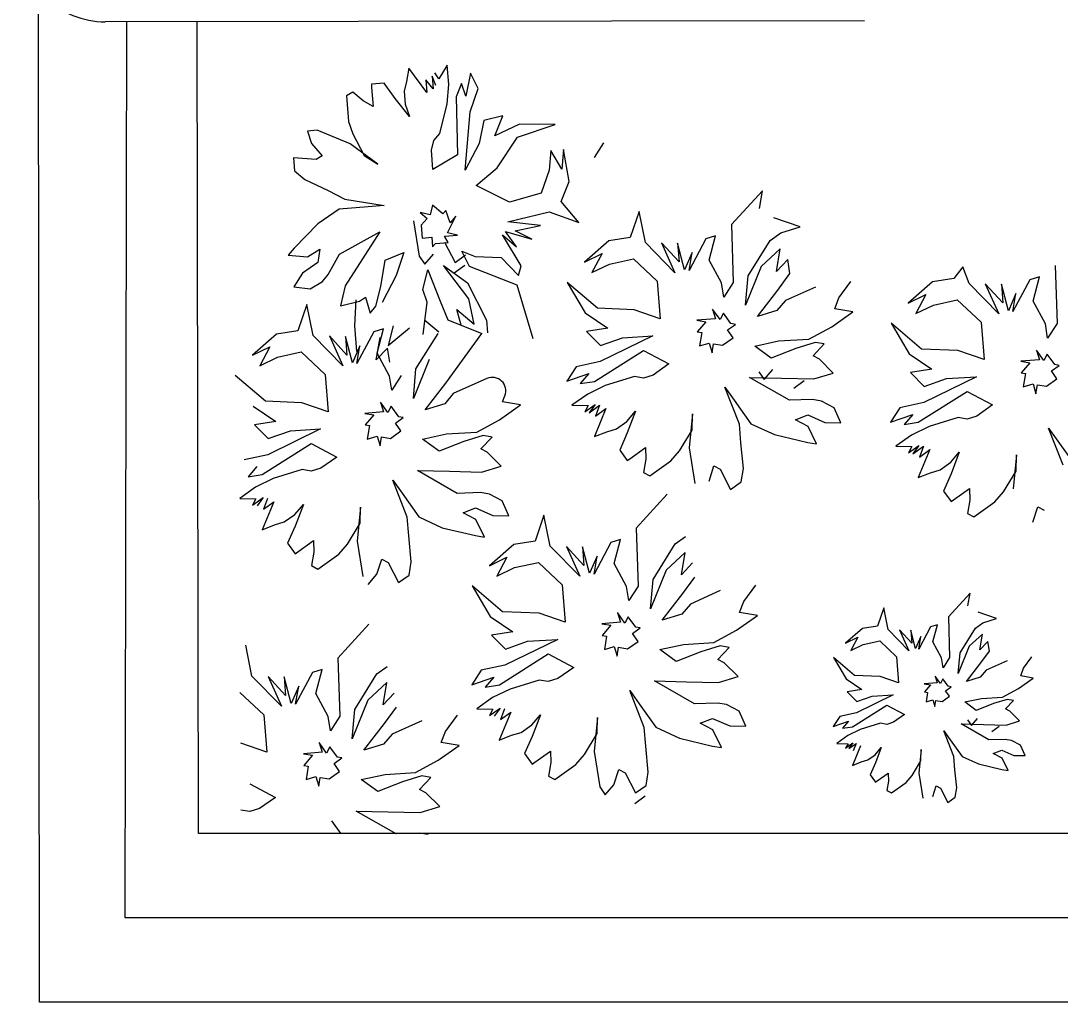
# Model space of a CAD drawing. Header units: inches. Extents: x 10.1 to 52.6, y 12.1 to 36.9.
# Drawn here: x 27.223 to 27.84, y 20.722 to 21.304 of the extents above; entities that cross this region are included whole.
import ezdxf

# ---------------------------------------------------------------- set-up
doc = ezdxf.new("R2010")
doc.units = ezdxf.units.IN
doc.header["$MEASUREMENT"] = 0
doc.layers.add('02', color=2, linetype='Continuous')

msp = doc.modelspace()

# ---------------------------------------------------------------- linework, layer by layer
at = {"layer": '02'}
for p, q in [((27.23431, 20.72239), (27.23373, 21.32237)), ((27.72329, 21.30427), (27.27329, 21.30368)), ((27.28509, 20.77239), (27.28602, 21.30405)), ((27.32862, 20.82239), (27.32785, 21.30405)), ((27.45322, 21.2761), (27.45191, 21.26836)), ((27.46391, 21.26166), (27.45322, 21.2761)), ((27.47601, 21.27789), (27.47091, 21.26985)), ((27.4769, 21.2665), (27.47601, 21.27789)), ((27.45191, 21.26836), (27.45046, 21.26251)), ((27.46331, 21.26925), (27.46391, 21.26166)), ((27.46755, 21.26385), (27.46331, 21.26925)), ((27.46931, 21.2659), (27.46696, 21.27145)), ((27.46696, 21.27145), (27.46755, 21.26385)), ((27.47091, 21.26985), (27.46871, 21.2735)), ((27.48975, 21.27324), (27.48699, 21.25965)), ((27.49429, 21.26404), (27.48975, 21.27324)), ((27.41993, 21.26203), (27.41628, 21.25983)), ((27.42607, 21.25678), (27.41993, 21.26203)), ((27.43862, 21.26732), (27.43102, 21.26672)), ((27.43102, 21.26672), (27.43117, 21.26482)), ((27.43117, 21.26482), (27.43207, 21.25343)), ((27.44506, 21.25827), (27.43862, 21.26732)), ((27.45046, 21.26251), (27.45106, 21.25492)), ((27.4759, 21.25495), (27.4769, 21.2665)), ((27.4845, 21.26709), (27.4813, 21.2592)), ((27.48699, 21.25965), (27.4845, 21.26709)), ((27.48964, 21.2503), (27.49429, 21.26404)), ((27.41628, 21.25983), (27.41747, 21.24464)), ((27.43207, 21.25343), (27.42607, 21.25678)), ((27.45355, 21.24747), (27.44506, 21.25827)), ((27.4813, 21.2592), (27.48208, 21.22487)), ((27.45106, 21.25492), (27.45355, 21.24747)), ((27.47154, 21.23741), (27.4759, 21.25495)), ((27.48662, 21.21567), (27.48964, 21.2503)), ((27.41747, 21.24464), (27.41996, 21.23719)), ((27.49768, 21.2452), (27.49493, 21.23161)), ((27.50893, 21.24799), (27.49768, 21.2452)), ((27.50412, 21.23615), (27.50893, 21.24799)), ((27.39878, 21.23935), (27.39308, 21.2389)), ((27.39308, 21.2389), (27.39557, 21.23145)), ((27.41851, 21.23134), (27.39878, 21.23935)), ((27.41996, 21.23719), (27.42671, 21.22434)), ((27.46804, 21.23332), (27.47154, 21.23741)), ((27.51887, 21.24304), (27.50412, 21.23615)), ((27.51757, 21.23529), (27.53991, 21.24278)), ((27.53991, 21.24278), (27.51887, 21.24304)), ((27.39557, 21.23145), (27.40187, 21.2243)), ((27.43475, 21.21924), (27.41851, 21.23134)), ((27.46659, 21.22747), (27.46804, 21.23332)), ((27.49493, 21.23161), (27.48662, 21.21567)), ((27.50561, 21.21716), (27.51757, 21.23529)), ((27.56857, 21.23188), (27.56302, 21.22325)), ((27.46748, 21.21608), (27.46659, 21.22747)), ((27.48208, 21.22487), (27.46748, 21.21608)), ((27.5373, 21.22729), (27.5363, 21.21574)), ((27.5439, 21.21634), (27.5373, 21.22729)), ((27.5449, 21.22788), (27.5439, 21.21634)), ((27.54829, 21.20904), (27.5449, 21.22788)), ((27.39822, 21.22211), (27.38477, 21.22296)), ((27.38477, 21.22296), (27.38537, 21.21537)), ((27.40187, 21.2243), (27.39822, 21.22211)), ((27.42671, 21.22434), (27.43475, 21.21924)), ((27.38537, 21.21537), (27.39152, 21.21012)), ((27.49306, 21.20662), (27.50561, 21.21716)), ((27.5363, 21.21574), (27.53164, 21.202)), ((27.39152, 21.21012), (27.40541, 21.20356)), ((27.51295, 21.19671), (27.49306, 21.20662)), ((27.54349, 21.1972), (27.54829, 21.20904)), ((27.40541, 21.20356), (27.41535, 21.19861)), ((27.53164, 21.202), (27.51295, 21.19671)), ((27.66278, 21.20354), (27.64437, 21.18341)), ((27.66099, 21.19291), (27.66278, 21.20354)), ((27.42909, 21.19396), (27.412, 21.19261)), ((27.41535, 21.19861), (27.43859, 21.1947)), ((27.43859, 21.1947), (27.42909, 21.19396)), ((27.46722, 21.19504), (27.46577, 21.18919)), ((27.47337, 21.18979), (27.46722, 21.19504)), ((27.55403, 21.18465), (27.54349, 21.1972)), ((27.412, 21.19261), (27.3993, 21.18397)), ((27.46577, 21.18919), (27.45992, 21.19064)), ((27.45992, 21.19064), (27.46402, 21.18714)), ((27.47512, 21.19183), (27.47337, 21.18979)), ((27.47761, 21.18439), (27.47512, 21.19183)), ((27.47616, 21.17854), (27.48111, 21.18848)), ((27.48111, 21.18848), (27.47761, 21.18439)), ((27.51195, 21.18517), (27.53634, 21.19091)), ((27.53634, 21.19091), (27.55403, 21.18465)), ((27.58968, 21.19123), (27.58435, 21.17573)), ((27.59343, 21.17284), (27.58968, 21.19123)), ((27.3993, 21.18397), (27.38515, 21.16949)), ((27.45606, 21.18568), (27.45936, 21.16463)), ((27.46402, 21.18714), (27.46052, 21.18305)), ((27.46052, 21.18305), (27.46112, 21.17545)), ((27.53124, 21.18286), (27.51195, 21.18517)), ((27.51619, 21.17977), (27.53124, 21.18286)), ((27.64437, 21.18341), (27.64544, 21.14908)), ((27.68512, 21.18203), (27.66962, 21.18736)), ((27.6736, 21.1785), (27.68512, 21.18203)), ((27.41218, 21.16588), (27.43598, 21.17921)), ((27.43598, 21.17921), (27.42578, 21.16312)), ((27.46112, 21.17545), (27.46681, 21.1759)), ((27.46681, 21.1759), (27.46726, 21.1702)), ((27.47441, 21.17649), (27.48201, 21.17709)), ((27.47661, 21.17284), (27.47441, 21.17649)), ((27.48201, 21.17709), (27.47616, 21.17854)), ((27.50874, 21.17728), (27.51694, 21.17027)), ((27.51973, 21.15903), (27.50874, 21.17728)), ((27.51694, 21.17027), (27.51049, 21.17932)), ((27.51049, 21.17932), (27.52613, 21.17482)), ((27.52613, 21.17482), (27.51619, 21.17977)), ((27.58435, 21.17573), (27.57173, 21.17376)), ((27.63506, 21.17678), (27.6293, 21.17501)), ((27.63128, 21.16239), (27.63506, 21.17678)), ((27.66739, 21.17408), (27.6736, 21.1785)), ((27.38515, 21.16949), (27.38165, 21.16539)), ((27.46726, 21.1702), (27.46901, 21.17225)), ((27.46901, 21.17225), (27.47661, 21.17284)), ((27.47443, 21.17303), (27.48061, 21.16106)), ((27.57173, 21.17376), (27.55732, 21.16115)), ((27.6109, 21.15488), (27.59343, 21.17284)), ((27.61334, 21.1613), (27.60295, 21.17261)), ((27.60295, 21.17261), (27.6109, 21.15488)), ((27.61247, 21.17238), (27.61334, 21.1613)), ((27.61666, 21.15665), (27.61247, 21.17238)), ((27.6293, 21.17501), (27.61932, 21.1562)), ((27.6543, 21.15306), (27.66739, 21.17408)), ((27.38165, 21.16539), (27.39319, 21.16439)), ((27.39319, 21.16439), (27.40049, 21.16878)), ((27.40049, 21.16878), (27.39919, 21.16104)), ((27.40548, 21.15389), (27.41218, 21.16588)), ((27.42578, 21.16312), (27.41557, 21.14703)), ((27.43922, 21.16227), (27.45032, 21.16696)), ((27.45032, 21.16696), (27.44566, 21.15322)), ((27.45936, 21.16463), (27.46267, 21.15998)), ((27.46267, 21.15998), (27.46778, 21.16595)), ((27.48061, 21.16106), (27.48682, 21.16549)), ((27.48919, 21.15854), (27.48465, 21.16774)), ((27.48465, 21.16774), (27.49254, 21.16454)), ((27.49254, 21.16454), (27.50789, 21.16383)), ((27.50789, 21.16383), (27.51828, 21.15318)), ((27.55732, 21.16115), (27.56773, 21.16623)), ((27.56773, 21.16623), (27.56174, 21.15494)), ((27.57215, 21.16002), (27.58633, 21.16311)), ((27.58633, 21.16311), (27.60048, 21.1498)), ((27.6211, 21.16683), (27.61666, 21.15665)), ((27.61932, 21.1562), (27.6211, 21.16683)), ((27.67337, 21.16898), (27.66206, 21.15859)), ((27.67114, 21.1557), (27.67337, 21.16898)), ((27.39919, 21.16104), (27.39014, 21.15459)), ((27.43661, 21.14677), (27.43922, 21.16227)), ((27.48878, 21.1394), (27.47385, 21.15925)), ((27.47385, 21.15925), (27.48804, 21.1489)), ((27.48011, 21.15493), (27.48631, 21.15935)), ((27.51748, 21.14746), (27.48919, 21.15854)), ((27.51828, 21.15318), (27.51973, 21.15903)), ((27.56174, 21.15494), (27.57215, 21.16002)), ((27.63857, 21.14887), (27.63128, 21.16239)), ((27.66206, 21.15859), (27.65273, 21.13557)), ((27.67779, 21.16277), (27.67114, 21.1557)), ((27.67911, 21.15436), (27.67779, 21.16277)), ((27.78163, 21.1584), (27.7763, 21.15143)), ((27.78537, 21.14854), (27.78163, 21.1584)), ((27.83632, 21.15911), (27.83738, 21.12478)), ((27.39014, 21.15459), (27.38504, 21.14655)), ((27.40198, 21.14979), (27.40548, 21.15389)), ((27.44566, 21.15322), (27.43736, 21.13728)), ((27.4616, 21.14491), (27.4645, 21.15661)), ((27.4645, 21.15661), (27.47169, 21.13806)), ((27.65273, 21.13557), (27.6543, 21.15306)), ((27.67201, 21.14462), (27.67911, 21.15436)), ((27.7763, 21.15143), (27.76367, 21.14946)), ((27.82701, 21.15248), (27.82125, 21.15071)), ((27.82323, 21.13809), (27.82701, 21.15248)), ((27.38504, 21.14655), (27.39468, 21.1454)), ((27.39468, 21.1454), (27.40198, 21.14979)), ((27.41557, 21.14703), (27.41267, 21.13534)), ((27.43371, 21.13508), (27.43661, 21.14677)), ((27.4641, 21.13747), (27.4616, 21.14491)), ((27.48804, 21.1489), (27.49932, 21.12685)), ((27.52695, 21.11565), (27.51748, 21.14746)), ((27.54711, 21.1492), (27.55772, 21.13103)), ((27.56503, 21.1339), (27.54711, 21.1492)), ((27.60048, 21.1498), (27.60223, 21.12766)), ((27.63989, 21.14045), (27.63857, 21.14887)), ((27.64544, 21.14908), (27.63989, 21.14045)), ((27.65981, 21.12891), (27.67201, 21.14462)), ((27.69415, 21.14637), (27.67643, 21.13842)), ((27.7081, 21.13993), (27.7152, 21.14966)), ((27.76367, 21.14946), (27.74926, 21.13685)), ((27.80285, 21.13059), (27.78537, 21.14854)), ((27.80529, 21.137), (27.79489, 21.14831)), ((27.79489, 21.14831), (27.80285, 21.13059)), ((27.80442, 21.14808), (27.80529, 21.137)), ((27.80861, 21.13235), (27.80442, 21.14808)), ((27.82125, 21.15071), (27.81126, 21.1319)), ((27.42174, 21.13879), (27.42103, 21.12344)), ((27.42391, 21.13813), (27.42756, 21.14033)), ((27.42756, 21.14033), (27.43021, 21.13099)), ((27.49188, 21.12436), (27.48878, 21.1394)), ((27.67643, 21.13842), (27.67133, 21.13244)), ((27.70565, 21.13351), (27.7081, 21.13993)), ((27.74926, 21.13685), (27.75968, 21.14193)), ((27.75968, 21.14193), (27.75368, 21.13065)), ((27.7641, 21.13573), (27.77827, 21.13881)), ((27.77827, 21.13881), (27.79243, 21.1255)), ((27.81305, 21.14253), (27.80861, 21.13235)), ((27.81126, 21.1319), (27.81305, 21.14253)), ((27.39283, 21.13602), (27.3875, 21.12052)), ((27.39657, 21.11763), (27.39283, 21.13602)), ((27.41267, 21.13534), (27.42391, 21.13813)), ((27.43021, 21.13099), (27.43371, 21.13508)), ((27.46179, 21.11818), (27.4641, 21.13747)), ((27.47169, 21.13806), (27.47638, 21.12696)), ((27.48428, 21.12376), (27.48163, 21.13311)), ((27.48163, 21.13311), (27.49188, 21.12436)), ((27.58673, 21.13299), (27.56503, 21.1339)), ((27.60223, 21.12766), (27.58673, 21.13299)), ((27.63766, 21.12717), (27.63324, 21.13338)), ((27.63324, 21.13338), (27.635, 21.12762)), ((27.67133, 21.13244), (27.65981, 21.12891)), ((27.71628, 21.13172), (27.70565, 21.13351)), ((27.75368, 21.13065), (27.7641, 21.13573)), ((27.83052, 21.12457), (27.82323, 21.13809)), ((27.46279, 21.12684), (27.47099, 21.11984)), ((27.47638, 21.12696), (27.49657, 21.11878)), ((27.49932, 21.12685), (27.49992, 21.11926)), ((27.55772, 21.13103), (27.57122, 21.12194)), ((27.635, 21.12762), (27.62393, 21.12674)), ((27.62393, 21.12674), (27.62924, 21.12585)), ((27.63966, 21.13093), (27.63766, 21.12717)), ((27.64408, 21.12473), (27.63966, 21.13093)), ((27.70387, 21.12288), (27.71628, 21.13172)), ((27.3875, 21.12052), (27.37487, 21.11854)), ((27.42103, 21.12344), (27.42222, 21.10825)), ((27.43821, 21.12157), (27.43245, 21.1198)), ((27.43443, 21.10718), (27.43821, 21.12157)), ((27.44395, 21.12345), (27.44105, 21.11176)), ((27.44105, 21.11176), (27.4536, 21.1223)), ((27.57122, 21.12194), (27.55859, 21.11996)), ((27.55859, 21.11996), (27.56678, 21.11176)), ((27.62924, 21.12585), (27.62414, 21.11988)), ((27.64208, 21.12096), (27.64674, 21.12428)), ((27.6454, 21.11631), (27.64208, 21.12096)), ((27.64674, 21.12428), (27.64408, 21.12473)), ((27.69035, 21.11559), (27.70387, 21.12288)), ((27.73906, 21.12491), (27.74967, 21.10673)), ((27.75698, 21.1096), (27.73906, 21.12491)), ((27.79243, 21.1255), (27.79417, 21.10336)), ((27.83184, 21.11616), (27.83052, 21.12457)), ((27.83738, 21.12478), (27.83184, 21.11616)), ((27.37487, 21.11854), (27.36046, 21.10594)), ((27.41405, 21.09967), (27.39657, 21.11763)), ((27.41649, 21.10609), (27.4061, 21.1174)), ((27.4061, 21.1174), (27.41405, 21.09967)), ((27.41981, 21.10144), (27.41562, 21.11717)), ((27.41562, 21.11717), (27.41649, 21.10609)), ((27.43245, 21.1198), (27.42246, 21.10099)), ((27.43393, 21.10317), (27.43616, 21.11646)), ((27.45745, 21.09785), (27.47054, 21.11887)), ((27.47516, 21.08941), (27.49657, 21.11878)), ((27.59779, 21.11747), (27.56654, 21.10223)), ((27.56678, 21.11176), (27.57985, 21.11639)), ((27.57985, 21.11639), (27.59779, 21.11747)), ((27.62414, 21.11988), (27.6268, 21.11943)), ((27.6268, 21.11943), (27.62546, 21.11146)), ((27.63919, 21.11189), (27.6454, 21.11631)), ((27.65824, 21.11142), (27.67241, 21.1145)), ((27.67241, 21.1145), (27.69035, 21.11559)), ((27.36046, 21.10594), (27.37088, 21.11102)), ((27.37088, 21.11102), (27.36488, 21.09973)), ((27.3753, 21.10481), (27.38948, 21.1079)), ((27.38948, 21.1079), (27.40363, 21.09459)), ((27.42425, 21.11162), (27.41981, 21.10144)), ((27.42246, 21.10099), (27.42425, 21.11162)), ((27.44059, 21.11025), (27.43393, 21.10317)), ((27.4419, 21.10183), (27.44059, 21.11025)), ((27.56321, 21.0905), (27.59224, 21.10884)), ((27.59224, 21.10884), (27.60729, 21.10085)), ((27.62546, 21.11146), (27.63122, 21.11323)), ((27.63122, 21.11323), (27.63299, 21.10747)), ((27.63299, 21.10747), (27.63388, 21.11278)), ((27.63388, 21.11278), (27.63919, 21.11189)), ((27.66797, 21.10432), (27.65824, 21.11142)), ((27.68259, 21.11006), (27.66797, 21.10432)), ((27.69411, 21.11359), (27.68259, 21.11006)), ((27.69278, 21.10562), (27.69943, 21.1127)), ((27.69943, 21.1127), (27.69411, 21.11359)), ((27.77868, 21.10869), (27.75698, 21.1096)), ((27.79417, 21.10336), (27.77868, 21.10869)), ((27.82961, 21.10287), (27.82519, 21.10908)), ((27.82519, 21.10908), (27.82695, 21.10332)), ((27.36488, 21.09973), (27.3753, 21.10481)), ((27.44172, 21.09366), (27.43443, 21.10718)), ((27.46521, 21.10337), (27.45588, 21.08036)), ((27.56654, 21.10223), (27.55237, 21.09915)), ((27.69654, 21.10362), (27.69278, 21.10562)), ((27.70472, 21.09542), (27.69654, 21.10362)), ((27.74967, 21.10673), (27.76316, 21.09764)), ((27.82695, 21.10332), (27.81588, 21.10244)), ((27.81588, 21.10244), (27.82119, 21.10155)), ((27.82119, 21.10155), (27.81609, 21.09558)), ((27.8316, 21.10663), (27.82961, 21.10287)), ((27.83603, 21.10043), (27.8316, 21.10663)), ((27.45588, 21.08036), (27.45745, 21.09785)), ((27.55237, 21.09915), (27.54682, 21.09052)), ((27.60729, 21.10085), (27.59798, 21.09422)), ((27.66058, 21.09621), (27.6639, 21.09156)), ((27.6639, 21.09156), (27.669, 21.09753)), ((27.6932, 21.09189), (27.70472, 21.09542)), ((27.76316, 21.09764), (27.75054, 21.09566)), ((27.75054, 21.09566), (27.75872, 21.08746)), ((27.81609, 21.09558), (27.81875, 21.09513)), ((27.83403, 21.09666), (27.83868, 21.09998)), ((27.83734, 21.09201), (27.83403, 21.09666)), ((27.83868, 21.09998), (27.83603, 21.10043)), ((27.36818, 21.07869), (27.35026, 21.09399)), ((27.40363, 21.09459), (27.40538, 21.07245)), ((27.44304, 21.08524), (27.44172, 21.09366)), ((27.44859, 21.09387), (27.44304, 21.08524)), ((27.46296, 21.0737), (27.47516, 21.08941)), ((27.49945, 21.09212), (27.47958, 21.0832)), ((27.54682, 21.09052), (27.55989, 21.09515)), ((27.55989, 21.09515), (27.55479, 21.08918)), ((27.55479, 21.08918), (27.56321, 21.0905)), ((27.58691, 21.09335), (27.56963, 21.08806)), ((27.59222, 21.09246), (27.58691, 21.09335)), ((27.59798, 21.09422), (27.59222, 21.09246)), ((27.65511, 21.09282), (27.67416, 21.09236)), ((27.67879, 21.07928), (27.65511, 21.09282)), ((27.67416, 21.09236), (27.6932, 21.09189)), ((27.68133, 21.08651), (27.68754, 21.09093)), ((27.78973, 21.09318), (27.75849, 21.07793)), ((27.75872, 21.08746), (27.77179, 21.09209)), ((27.77179, 21.09209), (27.78973, 21.09318)), ((27.81875, 21.09513), (27.81741, 21.08716)), ((27.83114, 21.08759), (27.83734, 21.09201)), ((27.47958, 21.0832), (27.47448, 21.07723)), ((27.55921, 21.08298), (27.5499, 21.07634)), ((27.56963, 21.08806), (27.55921, 21.08298)), ((27.6491, 21.06515), (27.64049, 21.08708)), ((27.64049, 21.08708), (27.64602, 21.07933)), ((27.75515, 21.0662), (27.78419, 21.08455)), ((27.78419, 21.08455), (27.79924, 21.07656)), ((27.81741, 21.08716), (27.82317, 21.08893)), ((27.82317, 21.08893), (27.82493, 21.08317)), ((27.82493, 21.08317), (27.82582, 21.08848)), ((27.82582, 21.08848), (27.83114, 21.08759)), ((27.38988, 21.07778), (27.36818, 21.07869)), ((27.40538, 21.07245), (27.38988, 21.07778)), ((27.43639, 21.07816), (27.43815, 21.0724)), ((27.44081, 21.07196), (27.43639, 21.07816)), ((27.47448, 21.07723), (27.46296, 21.0737)), ((27.5088, 21.0783), (27.5102, 21.08197)), ((27.51943, 21.07651), (27.5088, 21.0783)), ((27.55743, 21.07235), (27.56363, 21.07677)), ((27.56363, 21.07677), (27.56008, 21.0719)), ((27.64602, 21.07933), (27.65597, 21.06536)), ((27.69252, 21.07971), (27.67879, 21.07928)), ((27.69784, 21.07882), (27.69252, 21.07971)), ((27.70536, 21.07482), (27.69784, 21.07882)), ((27.75849, 21.07793), (27.74431, 21.07485)), ((27.36087, 21.07582), (27.37437, 21.06673)), ((27.43815, 21.0724), (27.42708, 21.07153)), ((27.42708, 21.07153), (27.43239, 21.07064)), ((27.43239, 21.07064), (27.42729, 21.06467)), ((27.44281, 21.07572), (27.44081, 21.07196)), ((27.44723, 21.06951), (27.44281, 21.07572)), ((27.50702, 21.06767), (27.51943, 21.07651)), ((27.5499, 21.07634), (27.55943, 21.07611)), ((27.55943, 21.07611), (27.55743, 21.07235)), ((27.56008, 21.0719), (27.56629, 21.07632)), ((27.57005, 21.07433), (27.56317, 21.05773)), ((27.56629, 21.07632), (27.56385, 21.0699)), ((27.56385, 21.0699), (27.57005, 21.07433)), ((27.58244, 21.06678), (27.58755, 21.07275)), ((27.58755, 21.07275), (27.58266, 21.05992)), ((27.62143, 21.07116), (27.61941, 21.05101)), ((27.62119, 21.06164), (27.62143, 21.07116)), ((27.68232, 21.06777), (27.68963, 21.07063)), ((27.68963, 21.07063), (27.69981, 21.06619)), ((27.70934, 21.06596), (27.70536, 21.07482)), ((27.74431, 21.07485), (27.73877, 21.06622)), ((27.73877, 21.06622), (27.75184, 21.07086)), ((27.75184, 21.07086), (27.74674, 21.06488)), ((27.79924, 21.07656), (27.78993, 21.06992)), ((27.37437, 21.06673), (27.36174, 21.06475)), ((27.36174, 21.06475), (27.36993, 21.05654)), ((27.42729, 21.06467), (27.42995, 21.06422)), ((27.44523, 21.06575), (27.44988, 21.06907)), ((27.44855, 21.0611), (27.44523, 21.06575)), ((27.44988, 21.06907), (27.44723, 21.06951)), ((27.4935, 21.06038), (27.50702, 21.06767)), ((27.57624, 21.06236), (27.58244, 21.06678)), ((27.64997, 21.05407), (27.6491, 21.06515)), ((27.65597, 21.06536), (27.66991, 21.05892)), ((27.68985, 21.06377), (27.68232, 21.06777)), ((27.69981, 21.06619), (27.70934, 21.06596)), ((27.74674, 21.06488), (27.75515, 21.0662)), ((27.77885, 21.06905), (27.76157, 21.06376)), ((27.78417, 21.06816), (27.77885, 21.06905)), ((27.78993, 21.06992), (27.78417, 21.06816)), ((27.40094, 21.06226), (27.36969, 21.04702)), ((27.36993, 21.05654), (27.383, 21.06118)), ((27.383, 21.06118), (27.40094, 21.06226)), ((27.42995, 21.06422), (27.42861, 21.05625)), ((27.44234, 21.05668), (27.44855, 21.0611)), ((27.46138, 21.05621), (27.47556, 21.05929)), ((27.47556, 21.05929), (27.4935, 21.06038)), ((27.49726, 21.05838), (27.48574, 21.05485)), ((27.50258, 21.05749), (27.49726, 21.05838)), ((27.56317, 21.05773), (27.57048, 21.0606)), ((27.57048, 21.0606), (27.57624, 21.06236)), ((27.58266, 21.05992), (27.57822, 21.04973)), ((27.61365, 21.04925), (27.62119, 21.06164)), ((27.66991, 21.05892), (27.68961, 21.05425)), ((27.69493, 21.05336), (27.68985, 21.06377)), ((27.75116, 21.05868), (27.74185, 21.05205)), ((27.76157, 21.06376), (27.75116, 21.05868)), ((27.84105, 21.04085), (27.83244, 21.06278)), ((27.83244, 21.06278), (27.83796, 21.05503)), ((27.36636, 21.03529), (27.39539, 21.05363)), ((27.39539, 21.05363), (27.41044, 21.04564)), ((27.42861, 21.05625), (27.43437, 21.05801)), ((27.43437, 21.05801), (27.43613, 21.05225)), ((27.43613, 21.05225), (27.43703, 21.05757)), ((27.43703, 21.05757), (27.44234, 21.05668)), ((27.47112, 21.04911), (27.46138, 21.05621)), ((27.48574, 21.05485), (27.47112, 21.04911)), ((27.49592, 21.05041), (27.50258, 21.05749)), ((27.6515, 21.03879), (27.64997, 21.05407)), ((27.68961, 21.05425), (27.69493, 21.05336)), ((27.74937, 21.04805), (27.75558, 21.05247)), ((27.75558, 21.05247), (27.75203, 21.0476)), ((27.83796, 21.05503), (27.84791, 21.04106)), ((27.36969, 21.04702), (27.35552, 21.04394)), ((27.49969, 21.04841), (27.49592, 21.05041)), ((27.50787, 21.04021), (27.49969, 21.04841)), ((27.57822, 21.04973), (27.58264, 21.04353)), ((27.58419, 21.04463), (27.5935, 21.05127)), ((27.5935, 21.05127), (27.59371, 21.0444)), ((27.60855, 21.04327), (27.61365, 21.04925)), ((27.61941, 21.05101), (27.6227, 21.02997)), ((27.74185, 21.05205), (27.75137, 21.05181)), ((27.75137, 21.05181), (27.74937, 21.04805)), ((27.75203, 21.0476), (27.75824, 21.05202)), ((27.762, 21.05003), (27.75511, 21.03343)), ((27.75824, 21.05202), (27.75579, 21.04561)), ((27.75579, 21.04561), (27.762, 21.05003)), ((27.77439, 21.04248), (27.77949, 21.04846)), ((27.77949, 21.04846), (27.7746, 21.03562)), ((27.81337, 21.04686), (27.81135, 21.02671)), ((27.81314, 21.03734), (27.81337, 21.04686)), ((27.36304, 21.03994), (27.35794, 21.03397)), ((27.41044, 21.04564), (27.40113, 21.03901)), ((27.49635, 21.03668), (27.50787, 21.04021)), ((27.58264, 21.04353), (27.58419, 21.04463)), ((27.59371, 21.0444), (27.59237, 21.03643)), ((27.59613, 21.03443), (27.60855, 21.04327)), ((27.63112, 21.03129), (27.63401, 21.04036)), ((27.63401, 21.04036), (27.63777, 21.03837)), ((27.76818, 21.03806), (27.77439, 21.04248)), ((27.35794, 21.03397), (27.36636, 21.03529)), ((27.39005, 21.03814), (27.37277, 21.03285)), ((27.39537, 21.03725), (27.39005, 21.03814)), ((27.40113, 21.03901), (27.39537, 21.03725)), ((27.48194, 21.02407), (27.45826, 21.03761)), ((27.45826, 21.03761), (27.47731, 21.03715)), ((27.47731, 21.03715), (27.49635, 21.03668)), ((27.59237, 21.03643), (27.59613, 21.03443)), ((27.63777, 21.03837), (27.64396, 21.0264)), ((27.65016, 21.03082), (27.6515, 21.03879)), ((27.75511, 21.03343), (27.76242, 21.0363)), ((27.76242, 21.0363), (27.76818, 21.03806)), ((27.7746, 21.03562), (27.77016, 21.02544)), ((27.80559, 21.02495), (27.81314, 21.03734)), ((27.36236, 21.02776), (27.35305, 21.02113)), ((27.37277, 21.03285), (27.36236, 21.02776)), ((27.44364, 21.03187), (27.44916, 21.02411)), ((27.45225, 21.00994), (27.44364, 21.03187)), ((27.64396, 21.0264), (27.65016, 21.03082)), ((27.36058, 21.01714), (27.36678, 21.02156)), ((27.36678, 21.02156), (27.36323, 21.01669)), ((27.44916, 21.02411), (27.45911, 21.01015)), ((27.49567, 21.0245), (27.48194, 21.02407)), ((27.50098, 21.02361), (27.49567, 21.0245)), ((27.50851, 21.01961), (27.50098, 21.02361)), ((27.60642, 21.02356), (27.58801, 21.00344)), ((27.77016, 21.02544), (27.77458, 21.01923)), ((27.77613, 21.02034), (27.78544, 21.02697)), ((27.78544, 21.02697), (27.78566, 21.0201)), ((27.80049, 21.01898), (27.80559, 21.02495)), ((27.35305, 21.02113), (27.36257, 21.0209)), ((27.36257, 21.0209), (27.36058, 21.01714)), ((27.3732, 21.01911), (27.36632, 21.00251)), ((27.36944, 21.02111), (27.36699, 21.01469)), ((27.36699, 21.01469), (27.3732, 21.01911)), ((27.38559, 21.01157), (27.39069, 21.01754)), ((27.39069, 21.01754), (27.38581, 21.0047)), ((27.42457, 21.01595), (27.42256, 20.9958)), ((27.42434, 21.00643), (27.42457, 21.01595)), ((27.48547, 21.01255), (27.49278, 21.01542)), ((27.49278, 21.01542), (27.50296, 21.01098)), ((27.51248, 21.01075), (27.50851, 21.01961)), ((27.77458, 21.01923), (27.77613, 21.02034)), ((27.78566, 21.0201), (27.78432, 21.01213)), ((27.78808, 21.01013), (27.80049, 21.01898)), ((27.82307, 21.00699), (27.82596, 21.01607)), ((27.82596, 21.01607), (27.82972, 21.01407)), ((27.37939, 21.00715), (27.38559, 21.01157)), ((27.45312, 20.99886), (27.45225, 21.00994)), ((27.45911, 21.01015), (27.47306, 21.00371)), ((27.49299, 21.00856), (27.48547, 21.01255)), ((27.50296, 21.01098), (27.51248, 21.01075)), ((27.53332, 21.01125), (27.52799, 20.99576)), ((27.53707, 20.99287), (27.53332, 21.01125)), ((27.78432, 21.01213), (27.78808, 21.01013)), ((27.36632, 21.00251), (27.37363, 21.00538)), ((27.37363, 21.00538), (27.37939, 21.00715)), ((27.38581, 21.0047), (27.38136, 20.99452)), ((27.4168, 20.99404), (27.42434, 21.00643)), ((27.47306, 21.00371), (27.49276, 20.99904)), ((27.49807, 20.99814), (27.49299, 21.00856)), ((27.58801, 21.00344), (27.58908, 20.96911)), ((27.45465, 20.98358), (27.45312, 20.99886)), ((27.49276, 20.99904), (27.49807, 20.99814)), ((27.5787, 20.9968), (27.57294, 20.99504)), ((27.57492, 20.98241), (27.5787, 20.9968)), ((27.61103, 20.99411), (27.61724, 20.99853)), ((27.38136, 20.99452), (27.38579, 20.98832)), ((27.38734, 20.98942), (27.39665, 20.99605)), ((27.39665, 20.99605), (27.39686, 20.98919)), ((27.4117, 20.98806), (27.4168, 20.99404)), ((27.42256, 20.9958), (27.42585, 20.97476)), ((27.51537, 20.99378), (27.50096, 20.98118)), ((27.52799, 20.99576), (27.51537, 20.99378)), ((27.55454, 20.97491), (27.53707, 20.99287)), ((27.55698, 20.98133), (27.54659, 20.99264)), ((27.54659, 20.99264), (27.55454, 20.97491)), ((27.5603, 20.97667), (27.55611, 20.9924)), ((27.55611, 20.9924), (27.55698, 20.98133)), ((27.57294, 20.99504), (27.56296, 20.97623)), ((27.59794, 20.97308), (27.61103, 20.99411)), ((27.38579, 20.98832), (27.38734, 20.98942)), ((27.39686, 20.98919), (27.39552, 20.98122)), ((27.39928, 20.97922), (27.4117, 20.98806)), ((27.43427, 20.97608), (27.43716, 20.98515)), ((27.43716, 20.98515), (27.44092, 20.98316)), ((27.50096, 20.98118), (27.51137, 20.98626)), ((27.51137, 20.98626), (27.50538, 20.97497)), ((27.56474, 20.98686), (27.5603, 20.97667)), ((27.56296, 20.97623), (27.56474, 20.98686)), ((27.61701, 20.98901), (27.6057, 20.97861)), ((27.61477, 20.97572), (27.61701, 20.98901)), ((27.39552, 20.98122), (27.39928, 20.97922)), ((27.44092, 20.98316), (27.44711, 20.97119)), ((27.45331, 20.97561), (27.45465, 20.98358)), ((27.50538, 20.97497), (27.51579, 20.98005)), ((27.51579, 20.98005), (27.52997, 20.98313)), ((27.52997, 20.98313), (27.54412, 20.96983)), ((27.58221, 20.9689), (27.57492, 20.98241)), ((27.6057, 20.97861), (27.59637, 20.95559)), ((27.62143, 20.9828), (27.61477, 20.97572)), ((27.42917, 20.9701), (27.43427, 20.97608)), ((27.44711, 20.97119), (27.45331, 20.97561)), ((27.59637, 20.95559), (27.59794, 20.97308)), ((27.61565, 20.96465), (27.62275, 20.97438)), ((27.50867, 20.95393), (27.49075, 20.96923)), ((27.49075, 20.96923), (27.50136, 20.95106)), ((27.54412, 20.96983), (27.54587, 20.94768)), ((27.58353, 20.96048), (27.58221, 20.9689)), ((27.58908, 20.96911), (27.58353, 20.96048)), ((27.63779, 20.96639), (27.62007, 20.95844)), ((27.65174, 20.95995), (27.65884, 20.96969)), ((27.60345, 20.94894), (27.61565, 20.96465)), ((27.64929, 20.95353), (27.65174, 20.95995)), ((27.78587, 20.96487), (27.77298, 20.95078)), ((27.78462, 20.95743), (27.78587, 20.96487)), ((27.53037, 20.95302), (27.50867, 20.95393)), ((27.62007, 20.95844), (27.61497, 20.95247)), ((27.65992, 20.95175), (27.64929, 20.95353)), ((27.7347, 20.95625), (27.73097, 20.94541)), ((27.73732, 20.94338), (27.7347, 20.95625)), ((27.8015, 20.94981), (27.79066, 20.95355)), ((27.50136, 20.95106), (27.51486, 20.94196)), ((27.54587, 20.94768), (27.53037, 20.95302)), ((27.57864, 20.94764), (27.56757, 20.94677)), ((27.57688, 20.9534), (27.57864, 20.94764)), ((27.5813, 20.94719), (27.57688, 20.9534)), ((27.5833, 20.95096), (27.5813, 20.94719)), ((27.58772, 20.94475), (27.5833, 20.95096)), ((27.61497, 20.95247), (27.60345, 20.94894)), ((27.64751, 20.94291), (27.65992, 20.95175)), ((27.77298, 20.95078), (27.77373, 20.92675)), ((27.7891, 20.94425), (27.79344, 20.94734)), ((27.79344, 20.94734), (27.8015, 20.94981)), ((27.42959, 20.94647), (27.41119, 20.92634)), ((27.51486, 20.94196), (27.50223, 20.93998)), ((27.56757, 20.94677), (27.57288, 20.94588)), ((27.57288, 20.94588), (27.56778, 20.9399)), ((27.58572, 20.94099), (27.59038, 20.9443)), ((27.59038, 20.9443), (27.58772, 20.94475)), ((27.63399, 20.93561), (27.64751, 20.94291)), ((27.72213, 20.94402), (27.71204, 20.9352)), ((27.73097, 20.94541), (27.72213, 20.94402)), ((27.74955, 20.93081), (27.73732, 20.94338)), ((27.75126, 20.9353), (27.74398, 20.94322)), ((27.74398, 20.94322), (27.74955, 20.93081)), ((27.75065, 20.94306), (27.75126, 20.9353)), ((27.75358, 20.93205), (27.75065, 20.94306)), ((27.76243, 20.9449), (27.75544, 20.93173)), ((27.76647, 20.94614), (27.76243, 20.9449)), ((27.76382, 20.93606), (27.76647, 20.94614)), ((27.77993, 20.92953), (27.7891, 20.94425)), ((27.50223, 20.93998), (27.51042, 20.93178)), ((27.54143, 20.9375), (27.51018, 20.92226)), ((27.51042, 20.93178), (27.52349, 20.93641)), ((27.52349, 20.93641), (27.54143, 20.9375)), ((27.56778, 20.9399), (27.57044, 20.93946)), ((27.57044, 20.93946), (27.5691, 20.93149)), ((27.58283, 20.93191), (27.58904, 20.93633)), ((27.58904, 20.93633), (27.58572, 20.94099)), ((27.61605, 20.93453), (27.63399, 20.93561)), ((27.71204, 20.9352), (27.71933, 20.93875)), ((27.71933, 20.93875), (27.71514, 20.93085)), ((27.72243, 20.93441), (27.73235, 20.93657)), ((27.73235, 20.93657), (27.74226, 20.92725)), ((27.75669, 20.93917), (27.75358, 20.93205)), ((27.75544, 20.93173), (27.75669, 20.93917)), ((27.76892, 20.9266), (27.76382, 20.93606)), ((27.79328, 20.94068), (27.78536, 20.9334)), ((27.79172, 20.93138), (27.79328, 20.94068)), ((27.79637, 20.93633), (27.79172, 20.93138)), ((27.79729, 20.93044), (27.79637, 20.93633)), ((27.36024, 20.91577), (27.3565, 20.93416)), ((27.50685, 20.91053), (27.53588, 20.92887)), ((27.53588, 20.92887), (27.55093, 20.92088)), ((27.5691, 20.93149), (27.57486, 20.93325)), ((27.57486, 20.93325), (27.57663, 20.92749)), ((27.57663, 20.92749), (27.57752, 20.9328)), ((27.57752, 20.9328), (27.58283, 20.93191)), ((27.60188, 20.93145), (27.61605, 20.93453)), ((27.61161, 20.92435), (27.60188, 20.93145)), ((27.62623, 20.93009), (27.61161, 20.92435)), ((27.63775, 20.93362), (27.62623, 20.93009)), ((27.63642, 20.92565), (27.64307, 20.93272)), ((27.64307, 20.93272), (27.63775, 20.93362)), ((27.71514, 20.93085), (27.72243, 20.93441)), ((27.78536, 20.9334), (27.77883, 20.91729)), ((27.77883, 20.91729), (27.77993, 20.92953)), ((27.79233, 20.92363), (27.79729, 20.93044)), ((27.41119, 20.92634), (27.41225, 20.89201)), ((27.64018, 20.92365), (27.63642, 20.92565)), ((27.64836, 20.91544), (27.64018, 20.92365)), ((27.7049, 20.92684), (27.71233, 20.91411)), ((27.71744, 20.91612), (27.7049, 20.92684)), ((27.74226, 20.92725), (27.74348, 20.91175)), ((27.76984, 20.92071), (27.76892, 20.9266)), ((27.77373, 20.92675), (27.76984, 20.92071)), ((27.78379, 20.91263), (27.79233, 20.92363)), ((27.80783, 20.92485), (27.79542, 20.91928)), ((27.81759, 20.92034), (27.82256, 20.92716)), ((27.39612, 20.91794), (27.38613, 20.89913)), ((27.40188, 20.91971), (27.39612, 20.91794)), ((27.3981, 20.90532), (27.40188, 20.91971)), ((27.42112, 20.89599), (27.43421, 20.91701)), ((27.43421, 20.91701), (27.44041, 20.92143)), ((27.49601, 20.91918), (27.49046, 20.91055)), ((27.51018, 20.92226), (27.49601, 20.91918)), ((27.55093, 20.92088), (27.54162, 20.91425)), ((27.79542, 20.91928), (27.79185, 20.9151)), ((27.81588, 20.91585), (27.81759, 20.92034)), ((27.37771, 20.89781), (27.36024, 20.91577)), ((27.38016, 20.90423), (27.36976, 20.91554)), ((27.36976, 20.91554), (27.37771, 20.89781)), ((27.37929, 20.91531), (27.38016, 20.90423)), ((27.38347, 20.89958), (27.37929, 20.91531)), ((27.44018, 20.91191), (27.42887, 20.90151)), ((27.43795, 20.89862), (27.44018, 20.91191)), ((27.49046, 20.91055), (27.50353, 20.91518)), ((27.50353, 20.91518), (27.49843, 20.90921)), ((27.49843, 20.90921), (27.50685, 20.91053)), ((27.53055, 20.91338), (27.51327, 20.90808)), ((27.53586, 20.91248), (27.53055, 20.91338)), ((27.54162, 20.91425), (27.53586, 20.91248)), ((27.59875, 20.91285), (27.6178, 20.91238)), ((27.62243, 20.89931), (27.59875, 20.91285)), ((27.6178, 20.91238), (27.63684, 20.91192)), ((27.63684, 20.91192), (27.64836, 20.91544)), ((27.71233, 20.91411), (27.72177, 20.90775)), ((27.73263, 20.91548), (27.71744, 20.91612)), ((27.74348, 20.91175), (27.73263, 20.91548)), ((27.76642, 20.91172), (27.75867, 20.91111)), ((27.75867, 20.91111), (27.76239, 20.91049)), ((27.76239, 20.91049), (27.75882, 20.90631)), ((27.76828, 20.91141), (27.76519, 20.91575)), ((27.76519, 20.91575), (27.76642, 20.91172)), ((27.76968, 20.91404), (27.76828, 20.91141)), ((27.77278, 20.9097), (27.76968, 20.91404)), ((27.79185, 20.9151), (27.78379, 20.91263)), ((27.81463, 20.90841), (27.82332, 20.9146)), ((27.82332, 20.9146), (27.81588, 20.91585)), ((27.35314, 20.90604), (27.3673, 20.89273)), ((27.38792, 20.90976), (27.38347, 20.89958)), ((27.38613, 20.89913), (27.38792, 20.90976)), ((27.40539, 20.8918), (27.3981, 20.90532)), ((27.4446, 20.9057), (27.43795, 20.89862)), ((27.51327, 20.90808), (27.50285, 20.903)), ((27.58413, 20.90711), (27.58966, 20.89935)), ((27.59274, 20.88517), (27.58413, 20.90711)), ((27.72177, 20.90775), (27.71294, 20.90636)), ((27.71294, 20.90636), (27.71866, 20.90062)), ((27.74037, 20.90462), (27.7185, 20.89396)), ((27.72781, 20.90386), (27.74037, 20.90462)), ((27.75882, 20.90631), (27.76068, 20.90599)), ((27.76068, 20.90599), (27.75974, 20.90041)), ((27.77138, 20.90707), (27.77464, 20.90939)), ((27.7737, 20.90381), (27.77138, 20.90707)), ((27.77464, 20.90939), (27.77278, 20.9097)), ((27.80517, 20.9033), (27.81463, 20.90841)), ((27.42887, 20.90151), (27.41954, 20.8785)), ((27.50285, 20.903), (27.49354, 20.89637)), ((27.58966, 20.89935), (27.5996, 20.88539)), ((27.63616, 20.89974), (27.62243, 20.89931)), ((27.64148, 20.89884), (27.63616, 20.89974)), ((27.649, 20.89485), (27.64148, 20.89884)), ((27.71617, 20.88574), (27.73649, 20.89858)), ((27.71866, 20.90062), (27.72781, 20.90386)), ((27.73649, 20.89858), (27.74702, 20.89299)), ((27.75974, 20.90041), (27.76378, 20.90165)), ((27.76378, 20.90165), (27.76501, 20.89762)), ((27.76501, 20.89762), (27.76564, 20.90134)), ((27.76564, 20.90134), (27.76935, 20.90071)), ((27.76935, 20.90071), (27.7737, 20.90381)), ((27.78269, 20.90039), (27.79261, 20.90254)), ((27.7895, 20.89542), (27.78269, 20.90039)), ((27.79974, 20.89944), (27.7895, 20.89542)), ((27.79261, 20.90254), (27.80517, 20.9033)), ((27.8078, 20.90191), (27.79974, 20.89944)), ((27.80686, 20.89633), (27.81152, 20.90128)), ((27.81152, 20.90128), (27.8078, 20.90191)), ((27.3673, 20.89273), (27.36904, 20.87059)), ((27.40671, 20.88338), (27.40539, 20.8918)), ((27.41225, 20.89201), (27.40671, 20.88338)), ((27.41954, 20.8785), (27.42112, 20.89599)), ((27.43882, 20.88755), (27.44592, 20.89729)), ((27.47491, 20.88286), (27.48201, 20.89259)), ((27.49354, 20.89637), (27.50306, 20.89614)), ((27.50107, 20.89237), (27.50727, 20.89679)), ((27.50306, 20.89614), (27.50107, 20.89237)), ((27.50727, 20.89679), (27.50372, 20.89193)), ((27.51369, 20.89435), (27.50681, 20.87775)), ((27.50993, 20.89635), (27.50749, 20.88993)), ((27.50749, 20.88993), (27.51369, 20.89435)), ((27.52608, 20.88681), (27.53119, 20.89278)), ((27.53119, 20.89278), (27.5263, 20.87994)), ((27.65298, 20.88599), (27.649, 20.89485)), ((27.70858, 20.8918), (27.70469, 20.88576)), ((27.7185, 20.89396), (27.70858, 20.8918)), ((27.74702, 20.89299), (27.74051, 20.88835)), ((27.8095, 20.89493), (27.80686, 20.89633)), ((27.81523, 20.88919), (27.8095, 20.89493)), ((27.42662, 20.87184), (27.43882, 20.88755)), ((27.46097, 20.8893), (27.44324, 20.88135)), ((27.51988, 20.88239), (27.52608, 20.88681)), ((27.56507, 20.89119), (27.56305, 20.87104)), ((27.56483, 20.88167), (27.56507, 20.89119)), ((27.62596, 20.88779), (27.63327, 20.89066)), ((27.63348, 20.8838), (27.62596, 20.88779)), ((27.63327, 20.89066), (27.64345, 20.88622)), ((27.64345, 20.88622), (27.65298, 20.88599)), ((27.70469, 20.88576), (27.71384, 20.889)), ((27.71384, 20.889), (27.71027, 20.88482)), ((27.71027, 20.88482), (27.71617, 20.88574)), ((27.73276, 20.88774), (27.72066, 20.88403)), ((27.73647, 20.88711), (27.73276, 20.88774)), ((27.74051, 20.88835), (27.73647, 20.88711)), ((27.7805, 20.88737), (27.79383, 20.88704)), ((27.79707, 20.87789), (27.7805, 20.88737)), ((27.78433, 20.88974), (27.78665, 20.88648)), ((27.78665, 20.88648), (27.79022, 20.89066)), ((27.79383, 20.88704), (27.80716, 20.88671)), ((27.79885, 20.88295), (27.8032, 20.88604)), ((27.80716, 20.88671), (27.81523, 20.88919)), ((27.44324, 20.88135), (27.43814, 20.87537)), ((27.47247, 20.87644), (27.47491, 20.88286)), ((27.50681, 20.87775), (27.51412, 20.88062)), ((27.51412, 20.88062), (27.51988, 20.88239)), ((27.5263, 20.87994), (27.52186, 20.86976)), ((27.55729, 20.86927), (27.56483, 20.88167)), ((27.59361, 20.8741), (27.59274, 20.88517)), ((27.5996, 20.88539), (27.61355, 20.87895)), ((27.63857, 20.87338), (27.63348, 20.8838)), ((27.71337, 20.88047), (27.70685, 20.87583)), ((27.72066, 20.88403), (27.71337, 20.88047)), ((27.77629, 20.868), (27.77026, 20.88335)), ((27.77026, 20.88335), (27.77413, 20.87792)), ((27.36904, 20.87059), (27.35355, 20.87592)), ((27.40448, 20.8701), (27.40005, 20.8763)), ((27.40005, 20.8763), (27.40182, 20.87055)), ((27.40647, 20.87386), (27.40448, 20.8701)), ((27.41089, 20.86765), (27.40647, 20.87386)), ((27.43814, 20.87537), (27.42662, 20.87184)), ((27.47068, 20.86581), (27.4831, 20.87465)), ((27.4831, 20.87465), (27.47247, 20.87644)), ((27.59514, 20.85882), (27.59361, 20.8741)), ((27.61355, 20.87895), (27.63325, 20.87427)), ((27.63325, 20.87427), (27.63857, 20.87338)), ((27.70685, 20.87583), (27.71352, 20.87567)), ((27.71212, 20.87304), (27.71646, 20.87613)), ((27.71352, 20.87567), (27.71212, 20.87304)), ((27.71646, 20.87613), (27.71398, 20.87272)), ((27.71398, 20.87272), (27.71832, 20.87582)), ((27.72096, 20.87442), (27.71614, 20.8628)), ((27.71832, 20.87582), (27.71661, 20.87133)), ((27.72963, 20.86914), (27.7332, 20.87332)), ((27.7332, 20.87332), (27.72978, 20.86433)), ((27.77413, 20.87792), (27.7811, 20.86815)), ((27.80669, 20.87819), (27.79707, 20.87789)), ((27.81041, 20.87756), (27.80669, 20.87819)), ((27.81567, 20.87477), (27.81041, 20.87756)), ((27.81846, 20.86856), (27.81567, 20.87477)), ((27.40182, 20.87055), (27.39074, 20.86967)), ((27.39074, 20.86967), (27.39606, 20.86878)), ((27.39606, 20.86878), (27.39096, 20.86281)), ((27.4089, 20.86389), (27.41355, 20.86721)), ((27.41355, 20.86721), (27.41089, 20.86765)), ((27.52186, 20.86976), (27.52628, 20.86355)), ((27.52783, 20.86466), (27.53714, 20.87129)), ((27.53714, 20.87129), (27.53735, 20.86443)), ((27.55219, 20.8633), (27.55729, 20.86927)), ((27.56305, 20.87104), (27.56634, 20.85)), ((27.72529, 20.86604), (27.72963, 20.86914)), ((27.75692, 20.87221), (27.75551, 20.8581)), ((27.75676, 20.86554), (27.75692, 20.87221)), ((27.7769, 20.86024), (27.77629, 20.868)), ((27.7811, 20.86815), (27.79086, 20.86364)), ((27.79955, 20.86983), (27.80466, 20.87184)), ((27.80481, 20.86703), (27.79955, 20.86983)), ((27.80466, 20.87184), (27.81179, 20.86873)), ((27.81179, 20.86873), (27.81846, 20.86856)), ((27.39096, 20.86281), (27.39361, 20.86236)), ((27.39361, 20.86236), (27.39228, 20.85439)), ((27.41221, 20.85924), (27.4089, 20.86389)), ((27.45717, 20.85852), (27.47068, 20.86581)), ((27.52628, 20.86355), (27.52783, 20.86466)), ((27.53735, 20.86443), (27.53601, 20.85646)), ((27.53977, 20.85446), (27.55219, 20.8633)), ((27.71614, 20.8628), (27.72126, 20.86481)), ((27.72126, 20.86481), (27.72529, 20.86604)), ((27.72978, 20.86433), (27.72667, 20.85721)), ((27.75147, 20.85687), (27.75676, 20.86554)), ((27.79086, 20.86364), (27.80465, 20.86037)), ((27.80837, 20.85974), (27.80481, 20.86703)), ((27.39228, 20.85439), (27.39804, 20.85616)), ((27.39804, 20.85616), (27.3998, 20.8504)), ((27.3998, 20.8504), (27.40069, 20.85571)), ((27.40069, 20.85571), (27.40601, 20.85482)), ((27.40601, 20.85482), (27.41221, 20.85924)), ((27.42505, 20.85435), (27.43923, 20.85743)), ((27.43923, 20.85743), (27.45717, 20.85852)), ((27.46093, 20.85652), (27.44941, 20.85299)), ((27.45959, 20.84855), (27.46624, 20.85563)), ((27.46624, 20.85563), (27.46093, 20.85652)), ((27.53601, 20.85646), (27.53977, 20.85446)), ((27.57476, 20.85131), (27.57765, 20.86039)), ((27.57765, 20.86039), (27.58141, 20.85839)), ((27.58141, 20.85839), (27.5876, 20.84643)), ((27.5938, 20.85085), (27.59514, 20.85882)), ((27.72667, 20.85721), (27.72977, 20.85286)), ((27.73085, 20.85364), (27.73737, 20.85828)), ((27.73737, 20.85828), (27.73752, 20.85347)), ((27.7479, 20.85268), (27.75147, 20.85687)), ((27.75551, 20.8581), (27.75781, 20.84337)), ((27.77797, 20.84955), (27.7769, 20.86024)), ((27.80465, 20.86037), (27.80837, 20.85974)), ((27.35906, 20.85177), (27.3741, 20.84378)), ((27.43479, 20.84725), (27.42505, 20.85435)), ((27.44941, 20.85299), (27.43479, 20.84725)), ((27.56634, 20.85), (27.56966, 20.84534)), ((27.56966, 20.84534), (27.57476, 20.85131)), ((27.5876, 20.84643), (27.5938, 20.85085)), ((27.72977, 20.85286), (27.73085, 20.85364)), ((27.73752, 20.85347), (27.73658, 20.84789)), ((27.73921, 20.84649), (27.7479, 20.85268)), ((27.7637, 20.84429), (27.76573, 20.85065)), ((27.76573, 20.85065), (27.76836, 20.84925)), ((27.76836, 20.84925), (27.77269, 20.84087)), ((27.77704, 20.84397), (27.77797, 20.84955)), ((27.3741, 20.84378), (27.36479, 20.83715)), ((27.46335, 20.84655), (27.45959, 20.84855)), ((27.47154, 20.83835), (27.46335, 20.84655)), ((27.58709, 20.84029), (27.5933, 20.84471)), ((27.73658, 20.84789), (27.73921, 20.84649)), ((27.77269, 20.84087), (27.77704, 20.84397)), ((27.35903, 20.83539), (27.35372, 20.83628)), ((27.36479, 20.83715), (27.35903, 20.83539)), ((27.46002, 20.83482), (27.47154, 20.83835)), ((27.44561, 20.82221), (27.42193, 20.83575)), ((27.42193, 20.83575), (27.44097, 20.83529)), ((27.44097, 20.83529), (27.46002, 20.83482)), ((27.4073, 20.83001), (27.41283, 20.82225)), ((29.64752, 20.82239), (27.32862, 20.82239)), ((27.45934, 20.82264), (27.44561, 20.82221)), ((27.46465, 20.82175), (27.45934, 20.82264)), ((29.69752, 20.77239), (27.28509, 20.77239)), ((29.74752, 20.72239), (27.23431, 20.72239))]:
    msp.add_line(p, q, dxfattribs=at)
for centre, radius, start, end in [((27.27322, 21.35368), 0.05, 180.07545, 270.07545), ((27.50273, 21.08482), 0.008, 339.15706, 114.15707)]:
    msp.add_arc(centre, radius, start, end, dxfattribs=at)

doc.saveas('drawing.dxf')
